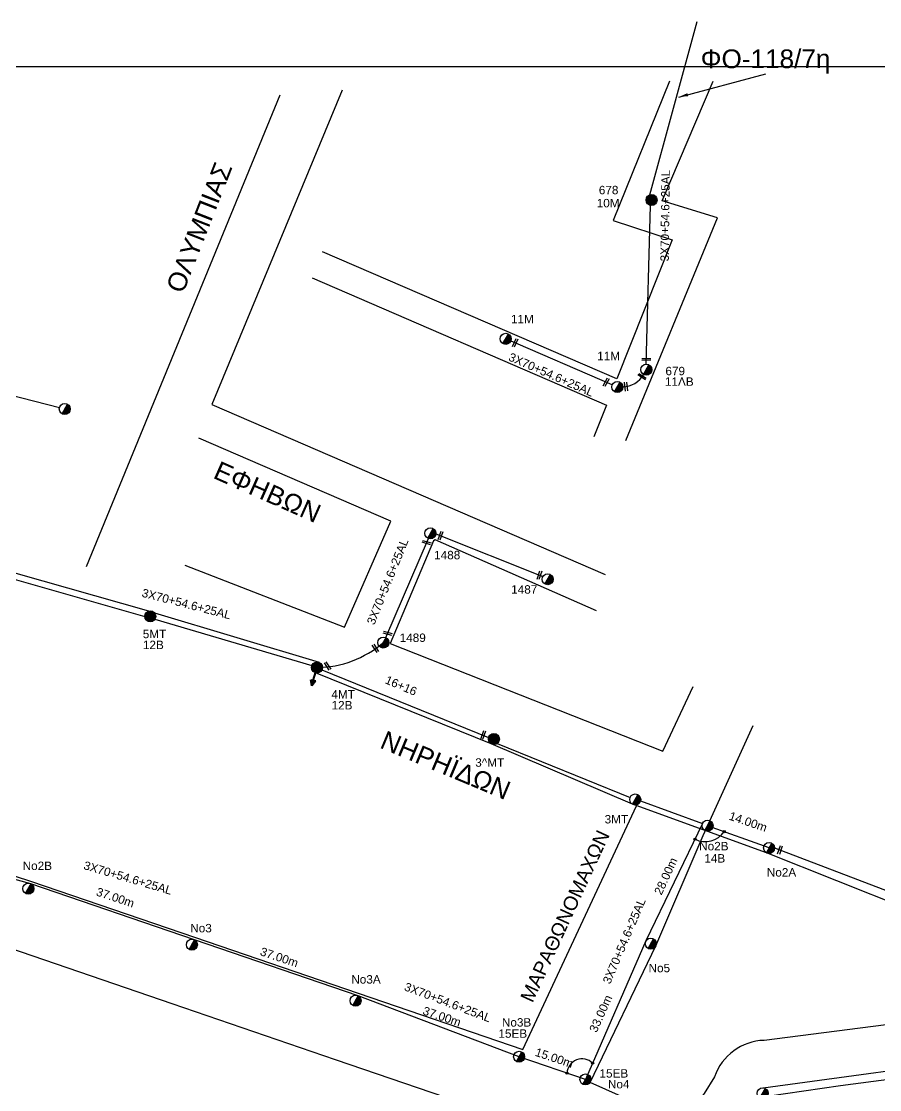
# Model space of a CAD drawing. Header units: millimetres. Extents: x 911 to 5440, y 753 to 2084.
# Drawn here: x 2326.9 to 2510.5, y 1564 to 1792.5 of the extents above; entities that cross this region are included whole.
import ezdxf

# ---------------------------------------------------------------- set-up
doc = ezdxf.new("R2010")
doc.units = ezdxf.units.MM
for name, color, linetype in [('Άγνωστα', 7, 'Continuous'), ('Γέφυρες Εναέριου Δικτύου', 7, 'Continuous'), ('Γυμνά εναέρια ΧΤ (1Φ)   2x16AL', 7, 'Continuous'), ('Εναέριες Γραμμές Μ.Τ. 3 Χ 95 ACSR', 7, 'Continuous'), ('Επίτονοι', 7, 'Continuous'), ('Επιγραφές - Σχήματα', 7, 'Continuous'), ('Μηχανική τομή', 7, 'Continuous'), ('Στύλος Ξύλινος', 7, 'Continuous'), ('Στύλος Ξύλινος @ 1', 7, 'Continuous'), ('Στύλος ΦΜ', 7, 'Continuous'), ('Στύλος ΦΜ @ 1', 7, 'Continuous'), ('Συνδέσεις', 7, 'Continuous'), ('Συνεστραμμένα ΧΤ   3x70+54.6+25 AL', 7, 'SYN_LINE'), ('Υπόβαθρο ΔΕΗ', 7, 'Continuous')]:
    doc.layers.add(name, color=color, linetype=linetype)
doc.styles.get("Standard").update_dxf_attribs({"font": 'arial.ttf'})
doc.linetypes.add('SYN_LINE', pattern='A,0.5,-0.0001,["/\\/\\/\\/",Standard,S=0.1,R=0,X=0,Y=-0.05],-0.25', length=0.7501)
doc.dimstyles.new('ISO-25', dxfattribs={"dimtxt": 2.5, "dimasz": 1.8, "dimexe": 1.25, "dimexo": 0.625, "dimtad": 1, "dimtxsty": 'Standard', "dimcen": 1.8, "dimadec": 0, "dimazin": 0, "dimtfac": 1, "dimtmove": 0, "dimatfit": 3, "dimfxl": 1.25, "dimarcsym": 0})

# ---------------------------------------------------------------- blocks, each defined once
blk = doc.blocks.new('ΥΠΑΡΧΩΝ ΤΣΙΜΕΝΤΕΝΙΟΣ ΣΤΥΛΟΣ')
at = {"layer": 'Στύλος ΦΜ'}
blk.add_hatch(color=7, dxfattribs=at).paths.add_polyline_path([(-1.29, -2.28, 0.574793), (2.62, 0, 0.268822), (1.3, 2.27)])
at = {"layer": 'Στύλος ΦΜ', "color": 7}
blk.add_line((-1.29, -2.28), (1.3, 2.27), dxfattribs=at)
blk.add_circle((0, 0), 2.62, dxfattribs=at)
at = {"layer": 'Στύλος ΦΜ', "flags": 4}
for tag, p in [('ΑΡΙΘΜΟΣ', (-4.68, 8.05)), ('ΤΥΠΟΣ', (-4.91, 3.03))]:
    blk.add_attdef(tag, p, '', height=4, dxfattribs=at)
blk = doc.blocks.new('ΥΠΑΡΧΩΝ ΞΥΛΙΝΟΣ ΣΤΥΛΟΣ')
at = {"layer": 'Στύλος Ξύλινος'}
h = blk.add_hatch(color=7, dxfattribs=at)
h.paths.add_polyline_path([(-2.62, 0, 0.270008), (-1.29, -2.28), (1.3, 2.27, 0.576266)])
h.paths.add_polyline_path([(-1.29, -2.28, 0.574793), (2.62, 0, 0.268822), (1.3, 2.27)])
at = {"layer": 'Στύλος Ξύλινος', "color": 7}
blk.add_line((-1.29, -2.28), (1.3, 2.27), dxfattribs=at)
blk.add_circle((0, 0), 2.62, dxfattribs=at)
at = {"layer": 'Στύλος Ξύλινος', "flags": 4}
for tag, p in [('ΑΡΙΘΜΟΣ', (-4.91, 8.6)), ('ΤΥΠΟΣ', (-4.85, 3.39))]:
    blk.add_attdef(tag, p, '', height=4, dxfattribs=at)
blk = doc.blocks.new('ΕΠΙΤΟΝΟΣ')
at = {"layer": 'Επίτονοι', "lineweight": 40, "ltscale": 40}
blk.add_hatch(color=256, dxfattribs=at).paths.add_polyline_path([(-1.13, 6.47), (0, 9.1), (1.13, 6.47)])
for p, q in [((-1.13, 6.47), (0, 9.1)), ((1.13, 6.47), (-1.13, 6.47)), ((-1.13, 6.47), (0, 6.47)), ((0, 9.1), (1.13, 6.47)), ((0, 6.47), (0, 0))]:
    blk.add_line(p, q, dxfattribs=at)
blk = doc.blocks.new('ΜΗΧΑΝΙΚΗ ΤΟΜΗ')
at = {"layer": 'Μηχανική τομή', "ltscale": 40}
for p, q in [((-1.89, 0.78), (1.89, 0.78)), ((1.89, 0), (-1.89, 0))]:
    blk.add_line(p, q, dxfattribs=at)
blk = doc.blocks.new('_ΣΥΝΔΕΣΗ')
at = {"layer": 'Συνδέσεις', "linetype": 'SYN_LINE', "ltscale": 40}
blk.add_hatch(color=256, dxfattribs=at).paths.add_polyline_path([(0.5, -0.01, 1), (-0.5, -0.01, 1)])
at = {"layer": 'Συνδέσεις'}
blk.add_circle((0, -0.01), 0.5, dxfattribs=at)

msp = doc.modelspace()

# ---------------------------------------------------------------- linework, layer by layer
at = {"layer": 'Άγνωστα', "linetype": 'SYN_LINE', "ltscale": 20}
msp.add_lwpolyline([(2457.64, 1625.11), (2457.64, 1625.11), (2427.37, 1637.99), (2389.79, 1653.18)], dxfattribs=at)
at = {"layer": 'Άγνωστα', "color": 173}
msp.add_lwpolyline([(2391.17, 1653.78), (2426.82, 1639.36)], dxfattribs=at)
at = {"layer": 'Άγνωστα'}
msp.add_lwpolyline([(2428.65, 1638.07), (2457.11, 1626.54)], dxfattribs=at)
at = {"layer": 'Γέφυρες Εναέριου Δικτύου', "color": 0, "linetype": 'Continuous', "ltscale": 0.2}
for centre, radius, start, end in [((2473.22, 1621.92), 4.85, 242.525, 325.9305), ((2446.84, 1567.34), 3.26, 46.6925, 176.1944)]:
    msp.add_arc(centre, radius, start, end, dxfattribs=at)
at = {"layer": 'Γυμνά εναέρια ΧΤ (1Φ)   2x16AL', "color": 173}
msp.add_lwpolyline([(2310.8, 1716.11), (2335.02, 1709.94)], dxfattribs=at)
at = {"layer": 'Εναέριες Γραμμές Μ.Τ. 3 Χ 95 ACSR', "color": 173}
for points in [[(2314.29, 1676.32), (2353.25, 1665.25)], [(2355.44, 1664.64), (2389.01, 1654.73)]]:
    msp.add_lwpolyline(points, dxfattribs=at)
at = {"layer": 'Επιγραφές - Σχήματα'}
for points in [[(953.51, 1782.88), (3198.57, 1782.88)], [(2555.84, 1588.97), (2516.34, 1602.72), (2486.25, 1614.69), (2457.61, 1625.06)]]:
    msp.add_lwpolyline(points, dxfattribs=at)
at = {"layer": 'Συνεστραμμένα ΧΤ   3x70+54.6+25 AL', "color": 0, "linetype": 'SYN_LINE', "ltscale": 10}
msp.add_line((2486.86, 1615.75), (2473.66, 1620.48), dxfattribs=at)
at = {"layer": 'Συνεστραμμένα ΧΤ   3x70+54.6+25 AL', "color": 2, "ltscale": 20}
for points in [[(2461.35, 1755.43), (2471.47, 1792.51)], [(2460.53, 1719.21), (2461.48, 1753.14)], [(2453.27, 1714.77), (2430.48, 1724.61)]]:
    msp.add_lwpolyline(points, dxfattribs=at)
at = {"layer": 'Συνεστραμμένα ΧΤ   3x70+54.6+25 AL', "color": 173, "ltscale": 20}
for points in [[(2404.8, 1660.71), (2413.93, 1681.93)], [(2415.54, 1682.89), (2438.42, 1673.75)], [(2354.12, 1666.38), (2314.15, 1677.7)], [(2390.64, 1655.37), (2355.4, 1665.9)]]:
    msp.add_lwpolyline(points, dxfattribs=at)
at = {"layer": 'Συνεστραμμένα ΧΤ   3x70+54.6+25 AL', "color": 0, "linetype": 'SYN_LINE', "ltscale": 10}
msp.add_lwpolyline([(2459.33, 1625.78), (2472.57, 1620.92)], dxfattribs=at)
at = {"layer": 'Συνεστραμμένα ΧΤ   3x70+54.6+25 AL', "color": 0, "linetype": 'SYN_LINE', "ltscale": 20}
msp.add_lwpolyline([(2472.57, 1620.92), (2472.57, 1620.92), (2460.49, 1595.82), (2447.54, 1566.2), (2433.35, 1571.06), (2398.93, 1584.06), (2363.93, 1596.05), (2328.92, 1608.03), (2293, 1617.86)], dxfattribs=at)
at = {"layer": 'Συνεστραμμένα ΧΤ   3x70+54.6+25 AL', "color": 27, "ltscale": 20}
for points in [[(2488.01, 1615.73), (2516.56, 1604.87)], [(2485.54, 1564.39), (2534.85, 1571.1)]]:
    msp.add_lwpolyline(points, dxfattribs=at)
at = {"layer": 'Συνεστραμμένα ΧΤ   3x70+54.6+25 AL', "color": 2, "linetype": 'SYN_LINE', "ltscale": 5}
msp.add_arc((2455.31, 1719.69), 5.38, 272.2727, 330.0034, dxfattribs=at)
at = {"layer": 'Συνεστραμμένα ΧΤ   3x70+54.6+25 AL', "color": 173, "ltscale": 20}
msp.add_arc((2389.94, 1676.28), 21.96, 270.4526, 310.7775, dxfattribs=at)
at = {"layer": 'Υπόβαθρο ΔΕΗ', "ltscale": 0.2}
for points in [[(2395.51, 1777.78), (2367.58, 1710.54), (2451.78, 1674.2)], [(2465.53, 1779.73), (2453.48, 1749.92), (2466.1, 1745.77), (2454.26, 1716.05), (2391.27, 1743.25)], [(2456.19, 1702.86), (2475.8, 1750.49), (2463.92, 1754.15), (2474.84, 1779.72)], [(2382.18, 1776.74), (2340.72, 1675.87)], [(2389.04, 1737.63), (2452.03, 1710.44), (2449.33, 1703.67)], [(2361.83, 1676.17), (2396, 1662.92), (2405.87, 1685.62), (2364.83, 1703.33)], [(2449.91, 1666.43), (2415.41, 1681.59), (2415.06, 1681.37), (2405.75, 1659.47), (2464.07, 1636.45), (2470.56, 1650.28)], [(2580.06, 1464.98), (2552.14, 1465.71), (2510.03, 1474.06), (2492.44, 1477.33), (2467.05, 1478.78), (2437.6, 1475.51), (2429.95, 1472.97), (2442.87, 1493.09), (2486.45, 1562.6), (2502.14, 1564.89), (2537.96, 1569.62), (2546.28, 1576.22), (2586.96, 1613.28), (2600.53, 1626.68)]]:
    msp.add_lwpolyline(points, dxfattribs=at)
for points in [[(2601.74, 1707.29), (2610.49, 1721.07), (2651.26, 1697.17), (2642.19, 1685.83), (2588.41, 1630.99), (2558.28, 1603.11), (2529.63, 1580.16), (2485.76, 1574.57, 0.307768), (2475.16, 1566.79), (2472.92, 1563.19, -0.263821), (2464.03, 1558.63), (2448.54, 1565.57), (2462.61, 1594.79), (2472.75, 1618.36), (2483.39, 1641.88)], [(2104.34, 1648.06, 0.477902), (2109.93, 1638.06), (2146.22, 1630), (2184.47, 1621.51), (2221.56, 1613.27), (2258.65, 1604.97), (2271.52, 1602.09, 0.440467), (2287.11, 1610.53), (2290.99, 1620.93), (2329.05, 1608.56), (2363.91, 1596.63), (2398.88, 1584.66), (2434.13, 1572.59), (2458.49, 1624.74)], [(2091.56, 1634.56, 0.223235), (2106.93, 1623.35), (2142.97, 1615.36), (2181.22, 1606.87), (2218.3, 1598.63), (2255.37, 1590.34), (2267.58, 1587.6, 0.37589), (2300.03, 1602.22), (2324.3, 1594.33), (2359.05, 1582.44), (2394.03, 1570.46), (2429.27, 1558.4), (2423.26, 1546.19)]]:
    msp.add_lwpolyline(points, format="xyb", dxfattribs=at)

# ---------------------------------------------------------------- block references
at = {"layer": 'Επίτονοι', "xscale": 0.4499999999997087, "yscale": 0.4499999999997087, "zscale": 0.4499999999997087, "rotation": 163.830479546661}
msp.add_blockref('ΕΠΙΤΟΝΟΣ', (2390.11, 1654.31), dxfattribs=at)
at = {"layer": 'Μηχανική τομή'}
for p, xscale, yscale, zscale, rotation in [((2432.31, 1723.82), 0.5000000000000101, 0.5000000000000101, 0.5000000000000101, 246.2427229804408), ((2460.57, 1720.41), 0.5000000000000101, 0.5000000000000101, 0.5000000000000101, 181.1390730461373), ((2451.8, 1715.41), 0.5000000000000101, 0.5000000000000101, 0.5000000000000101, 241.5769458582975), ((2459.77, 1716.69), 0.5000000000000101, 0.5000000000000101, 0.5000000000000101, 147.1714119048883), ((2456.41, 1714.43), 0.5000000000000101, 0.5000000000000101, 0.5000000000000101, 96.62285795245015), ((2416.33, 1682.57), 0.5000000000001442, 0.5000000000001442, 0.5000000000001442, 251.0512161037303), ((2413.62, 1681.21), 0.5000000000001537, 0.5000000000001537, 0.5000000000001537, 164.3230858648128), ((2437.51, 1674.12), 0.5000000000001442, 0.5000000000001442, 0.5000000000001442, 251.0512161037303), ((2405.28, 1661.81), 0.5000000000001537, 0.5000000000001537, 0.5000000000001537, 164.3230858648128), ((2402.76, 1658.5), 0.5000000000000833, 0.5000000000000833, 0.5000000000000833, 122.8414689726266), ((2392.54, 1654.74), 0.5000000000000833, 0.5000000000000833, 0.5000000000000833, 122.8414689726266), ((2425.48, 1639.91), 0.5000000000001442, 0.5000000000001442, 0.5000000000001442, 251.0512161037303), ((2488.97, 1615.36), 0.5000000000001442, 0.5000000000001442, 0.5000000000001442, 251.0512161037303)]:
    msp.add_blockref('ΜΗΧΑΝΙΚΗ ΤΟΜΗ', p, dxfattribs=dict(at, xscale=xscale, yscale=yscale, zscale=zscale, rotation=rotation))
at = {"layer": 'Στύλος Ξύλινος @ 1', "ltscale": 40}
ref = msp.add_blockref('ΥΠΑΡΧΩΝ ΞΥΛΙΝΟΣ ΣΤΥΛΟΣ', (2461.68, 1754.3), dxfattribs=dict(at, xscale=0.4499999999998181, yscale=0.4499999999998181, zscale=0.4499999999998181))
ref.add_attrib('ΤΥΠΟΣ', '10M', (2449.95, 1752.73), dxfattribs={"layer": 'Στύλος Ξύλινος', "height": 1.8, "flags": 4})
ref.add_attrib('ΑΡΙΘΜΟΣ', '678', (2450.4, 1755.53), dxfattribs={"layer": 'Στύλος Ξύλινος', "height": 1.8, "flags": 4})
ref = msp.add_blockref('ΥΠΑΡΧΩΝ ΞΥΛΙΝΟΣ ΣΤΥΛΟΣ', (2354.43, 1665.24), dxfattribs=dict(at, xscale=0.4499999999998181, yscale=0.4499999999998181, zscale=0.4499999999998181))
ref.add_attrib('ΤΥΠΟΣ', '12B', (2352.86, 1658.25), dxfattribs={"layer": 'Στύλος Ξύλινος', "height": 1.8, "flags": 4})
ref.add_attrib('ΑΡΙΘΜΟΣ', '5MT', (2352.83, 1660.59), dxfattribs={"layer": 'Στύλος Ξύλινος', "height": 1.8, "flags": 4})
ref = msp.add_blockref('ΥΠΑΡΧΩΝ ΞΥΛΙΝΟΣ ΣΤΥΛΟΣ', (2390.11, 1654.31), dxfattribs=dict(at, xscale=0.4499999999998181, yscale=0.4499999999998181, zscale=0.4499999999998181))
ref.add_attrib('ΤΥΠΟΣ', '12B', (2393.22, 1645.34), dxfattribs={"layer": 'Στύλος Ξύλινος', "height": 1.8, "flags": 4})
ref.add_attrib('ΑΡΙΘΜΟΣ', '4MT', (2393.19, 1647.68), dxfattribs={"layer": 'Στύλος Ξύλινος', "height": 1.8, "flags": 4})
ref = msp.add_blockref('ΥΠΑΡΧΩΝ ΞΥΛΙΝΟΣ ΣΤΥΛΟΣ', (2427.95, 1639.01), dxfattribs=dict(at, xscale=0.4499999999998181, yscale=0.4499999999998181, zscale=0.4499999999998181))
ref.add_attrib('ΤΥΠΟΣ', '3^ MT', (2423.96, 1633.09), dxfattribs={"layer": 'Στύλος Ξύλινος', "height": 1.8, "flags": 4})
at = {"layer": 'Στύλος ΦΜ @ 1', "ltscale": 40}
ref = msp.add_blockref('ΥΠΑΡΧΩΝ ΤΣΙΜΕΝΤΕΝΙΟΣ ΣΤΥΛΟΣ', (2430.48, 1724.61), dxfattribs=dict(at, xscale=0.4499999999998181, yscale=0.4499999999998181, zscale=0.4499999999998181))
ref.add_attrib('ΤΥΠΟΣ', '11Μ', (2431.6, 1727.94), dxfattribs={"layer": 'Στύλος ΦΜ', "height": 1.8, "flags": 4})
ref = msp.add_blockref('ΥΠΑΡΧΩΝ ΤΣΙΜΕΝΤΕΝΙΟΣ ΣΤΥΛΟΣ', (2454.35, 1714.31), dxfattribs=dict(at, xscale=0.4499999999998181, yscale=0.4499999999998181, zscale=0.4499999999998181))
ref.add_attrib('ΤΥΠΟΣ', '11Μ', (2450.05, 1720.04), dxfattribs={"layer": 'Στύλος ΦΜ', "height": 1.8, "flags": 4})
ref = msp.add_blockref('ΥΠΑΡΧΩΝ ΤΣΙΜΕΝΤΕΝΙΟΣ ΣΤΥΛΟΣ', (2460.55, 1718.03), dxfattribs=dict(at, xscale=0.4499999999998181, yscale=0.4499999999998181, zscale=0.4499999999998181))
ref.add_attrib('ΤΥΠΟΣ', '11ΛB', (2464.54, 1714.56), dxfattribs={"layer": 'Στύλος ΦΜ', "height": 1.8, "flags": 4})
ref.add_attrib('ΑΡΙΘΜΟΣ', '679', (2464.65, 1716.82), dxfattribs={"layer": 'Στύλος ΦΜ', "height": 1.8, "flags": 4})
at = {"layer": 'Στύλος ΦΜ @ 1', "ltscale": 40, "xscale": 0.4499999999998181, "yscale": 0.4499999999998181, "zscale": 0.4499999999998181}
msp.add_blockref('ΥΠΑΡΧΩΝ ΤΣΙΜΕΝΤΕΝΙΟΣ ΣΤΥΛΟΣ', (2336.15, 1709.61), dxfattribs=at)
at = {"layer": 'Στύλος ΦΜ @ 1', "ltscale": 40}
ref = msp.add_blockref('ΥΠΑΡΧΩΝ ΤΣΙΜΕΝΤΕΝΙΟΣ ΣΤΥΛΟΣ', (2414.37, 1683.02), dxfattribs=dict(at, xscale=0.4499999999998181, yscale=0.4499999999998181, zscale=0.4499999999998181))
ref.add_attrib('ΤΥΠΟΣ', '1488', (2415.17, 1677.46), dxfattribs={"layer": 'Στύλος ΦΜ', "height": 1.8, "flags": 4})
ref = msp.add_blockref('ΥΠΑΡΧΩΝ ΤΣΙΜΕΝΤΕΝΙΟΣ ΣΤΥΛΟΣ', (2439.46, 1673.19), dxfattribs=dict(at, xscale=0.4499999999998181, yscale=0.4499999999998181, zscale=0.4499999999998181))
ref.add_attrib('ΤΥΠΟΣ', '1487', (2431.65, 1670.11), dxfattribs={"layer": 'Στύλος ΦΜ', "height": 1.8, "flags": 4})
ref = msp.add_blockref('ΥΠΑΡΧΩΝ ΤΣΙΜΕΝΤΕΝΙΟΣ ΣΤΥΛΟΣ', (2404.29, 1659.65), dxfattribs=dict(at, xscale=0.4499999999998181, yscale=0.4499999999998181, zscale=0.4499999999998181))
ref.add_attrib('ΤΥΠΟΣ', '1489', (2407.79, 1659.78), dxfattribs={"layer": 'Στύλος ΦΜ', "height": 1.8, "flags": 4})
ref = msp.add_blockref('ΥΠΑΡΧΩΝ ΤΣΙΜΕΝΤΕΝΙΟΣ ΣΤΥΛΟΣ', (2458.19, 1626.08), dxfattribs=dict(at, xscale=0.4499999999998181, yscale=0.4499999999998181, zscale=0.4499999999998181))
ref.add_attrib('ΤΥΠΟΣ', '3MT', (2451.64, 1620.96), dxfattribs={"layer": 'Στύλος ΦΜ', "height": 1.8, "flags": 4})
ref = msp.add_blockref('ΥΠΑΡΧΩΝ ΤΣΙΜΕΝΤΕΝΙΟΣ ΣΤΥΛΟΣ', (2473.66, 1620.48), dxfattribs=dict(at, xscale=0.4499999999998181, yscale=0.4499999999998181, zscale=0.4499999999998181))
ref.add_attrib('ΤΥΠΟΣ', '14B', (2472.97, 1612.59), dxfattribs={"layer": 'Στύλος ΦΜ', "height": 1.8, "flags": 4})
ref.add_attrib('ΑΡΙΘΜΟΣ', 'No2B', (2471.87, 1615.21), dxfattribs={"layer": 'Στύλος ΦΜ', "height": 1.8, "flags": 4})
ref = msp.add_blockref('ΥΠΑΡΧΩΝ ΤΣΙΜΕΝΤΕΝΙΟΣ ΣΤΥΛΟΣ', (2486.83, 1615.71), dxfattribs=dict(at, xscale=0.4499999999998181, yscale=0.4499999999998181, zscale=0.4499999999998181))
ref.add_attrib('ΑΡΙΘΜΟΣ', 'No2A', (2486.34, 1609.6), dxfattribs={"layer": 'Στύλος ΦΜ', "height": 1.8, "flags": 4})
ref = msp.add_blockref('ΥΠΑΡΧΩΝ ΤΣΙΜΕΝΤΕΝΙΟΣ ΣΤΥΛΟΣ', (2328.34, 1607.01), dxfattribs=dict(at, xscale=0.4499999999998181, yscale=0.4499999999998181, zscale=0.4499999999998181))
ref.add_attrib('ΑΡΙΘΜΟΣ', 'No2B', (2327.13, 1611), dxfattribs={"layer": 'Στύλος ΦΜ', "height": 1.8, "flags": 4})
ref = msp.add_blockref('ΥΠΑΡΧΩΝ ΤΣΙΜΕΝΤΕΝΙΟΣ ΣΤΥΛΟΣ', (2363.34, 1595.03), dxfattribs=dict(at, xscale=0.4499999999998181, yscale=0.4499999999998181, zscale=0.4499999999998181))
ref.add_attrib('ΑΡΙΘΜΟΣ', 'No3', (2362.99, 1597.67), dxfattribs={"layer": 'Στύλος ΦΜ', "height": 1.8, "flags": 4})
ref = msp.add_blockref('ΥΠΑΡΧΩΝ ΤΣΙΜΕΝΤΕΝΙΟΣ ΣΤΥΛΟΣ', (2461.52, 1595.25), dxfattribs=dict(at, xscale=0.4499999999998181, yscale=0.4499999999998181, zscale=0.4499999999998181))
ref.add_attrib('ΑΡΙΘΜΟΣ', 'No5', (2461.04, 1589.13), dxfattribs={"layer": 'Στύλος ΦΜ', "height": 1.8, "flags": 4})
ref = msp.add_blockref('ΥΠΑΡΧΩΝ ΤΣΙΜΕΝΤΕΝΙΟΣ ΣΤΥΛΟΣ', (2398.35, 1583.04), dxfattribs=dict(at, xscale=0.4499999999998181, yscale=0.4499999999998181, zscale=0.4499999999998181))
ref.add_attrib('ΑΡΙΘΜΟΣ', 'No3A', (2397.45, 1586.71), dxfattribs={"layer": 'Στύλος ΦΜ', "height": 1.8, "flags": 4})
ref = msp.add_blockref('ΥΠΑΡΧΩΝ ΤΣΙΜΕΝΤΕΝΙΟΣ ΣΤΥΛΟΣ', (2433.35, 1571.06), dxfattribs=dict(at, xscale=0.4499999999998181, yscale=0.4499999999998181, zscale=0.4499999999998181))
ref.add_attrib('ΤΥΠΟΣ', '15EB', (2428.92, 1575.12), dxfattribs={"layer": 'Στύλος ΦΜ', "height": 1.8, "flags": 4})
ref.add_attrib('ΑΡΙΘΜΟΣ', 'No3B', (2429.66, 1577.51), dxfattribs={"layer": 'Στύλος ΦΜ', "height": 1.8, "flags": 4})
ref = msp.add_blockref('ΥΠΑΡΧΩΝ ΤΣΙΜΕΝΤΕΝΙΟΣ ΣΤΥΛΟΣ', (2447.54, 1566.2), dxfattribs=dict(at, xscale=0.4499999999998181, yscale=0.4499999999998181, zscale=0.4499999999998181))
ref.add_attrib('ΤΥΠΟΣ', '15EB', (2450.54, 1566.6), dxfattribs={"layer": 'Στύλος ΦΜ', "height": 1.8, "flags": 4})
ref.add_attrib('ΑΡΙΘΜΟΣ', 'No4', (2452.35, 1564.29), dxfattribs={"layer": 'Στύλος ΦΜ', "height": 1.8, "flags": 4})
ref = msp.add_blockref('ΥΠΑΡΧΩΝ ΤΣΙΜΕΝΤΕΝΙΟΣ ΣΤΥΛΟΣ', (2485.45, 1563.22), dxfattribs=dict(at, xscale=0.4499999999998181, yscale=0.4499999999998181, zscale=0.4499999999998181))
ref.add_attrib('ΤΥΠΟΣ', '441', (2488.62, 1560.07), dxfattribs={"layer": 'Στύλος ΦΜ', "height": 1.8, "flags": 4})
at = {"layer": 'Συνδέσεις', "xscale": 0.4499999999998181, "yscale": 0.4499999999998181, "zscale": 0.4499999999998181}
for p in [(2470.98, 1617.62), (2477.24, 1619.2), (2449.08, 1569.71), (2443.6, 1567.56)]:
    msp.add_blockref('_ΣΥΝΔΕΣΗ', p, dxfattribs=at)

# ---------------------------------------------------------------- texts
at = {"layer": 'Γέφυρες Εναέριου Δικτύου', "color": 0, "linetype": 'Continuous', "ltscale": 0.2, "char_height": 1.8, "attachment_point": 1}
for s, insert, rotation in [('14.00m', (2478.66, 1623.53), 341.2951), ('28.00m', (2462.16, 1606.25), 65.4069), ('37.00m', (2343.28, 1607.31), 341.4747), ('37.00m', (2378.35, 1594.53), 341.4747), ('33.00m', (2448.27, 1576.83), 65.8003), ('37.00m', (2413.15, 1581.86), 341.4747), ('15.00m', (2437.18, 1573.01), 341.4747)]:
    msp.add_mtext_dynamic_manual_height_columns(s, width=18.1345, gutter_width=12.5, heights=[0], dxfattribs=dict(at, insert=insert, rotation=rotation))
at = {"layer": 'Επιγραφές - Σχήματα', "insert": (2472.19, 1786.5), "char_height": 4, "width": 11.1692, "attachment_point": 1}
msp.add_mtext('ΦΟ-118/7η ', dxfattribs=at)
at = {"layer": 'Επιγραφές - Σχήματα', "char_height": 4, "width": 11.1692, "attachment_point": 1}
for s, insert, rotation in [('ΟΛΥΜΠΙΑΣ ', (2357.72, 1735.57), 68.6883), ('ΕΦΗΒΩΝ ', (2369.28, 1698.58), 336.1086), ('ΝΗΡΗΪΔΩΝ ', (2404.87, 1640.92), 337.324), ('{\\H0.75x;ΜΑΡΑΘΩΝΟΜΑΧΩΝ} ', (2433.48, 1583.69), 65.3192)]:
    msp.add_mtext(s, dxfattribs=dict(at, insert=insert, rotation=rotation))
at = {"layer": 'Επιγραφές - Σχήματα', "color": 7, "insert": (2405.21, 1652.65), "char_height": 1.8, "width": 168.3718, "attachment_point": 1, "rotation": 336.8328}
msp.add_mtext('16+16', dxfattribs=at)
at = {"layer": 'Επιγραφές - Σχήματα', "color": 0, "linetype": 'Continuous', "ltscale": 0.2, "char_height": 1.8, "attachment_point": 1}
for insert, rotation in [((2340.53, 1612.96), 343.5148), ((2451.16, 1587.17), 66.93), ((2409.25, 1587.01), 339.2684)]:
    msp.add_mtext_dynamic_manual_height_columns('3X70+54.6+25AL', width=19.9895, gutter_width=12.5, heights=[0], dxfattribs=dict(at, insert=insert, rotation=rotation))
at = {"layer": 'Συνεστραμμένα ΧΤ   3x70+54.6+25 AL', "color": 7, "char_height": 1.8, "width": 168.3718, "attachment_point": 1}
for insert, rotation in [((2463.57, 1741.18), 89.3426), ((2431.63, 1721.71), 336.279), ((2400.69, 1663.97), 67.8604), ((2352.93, 1671.22), 345.5858)]:
    msp.add_mtext('3X70+54.6+25AL', dxfattribs=dict(at, insert=insert, rotation=rotation))

# ---------------------------------------------------------------- leaders
at = {"layer": 'Επιγραφές - Σχήματα', "ltscale": 40}
msp.add_leader([(2467.49, 1776.32), (2486.16, 1781.28)], dimstyle='ISO-25', override={"dimasz": 2, "dimtad": 0}, dxfattribs=at)

doc.saveas('drawing.dxf')
